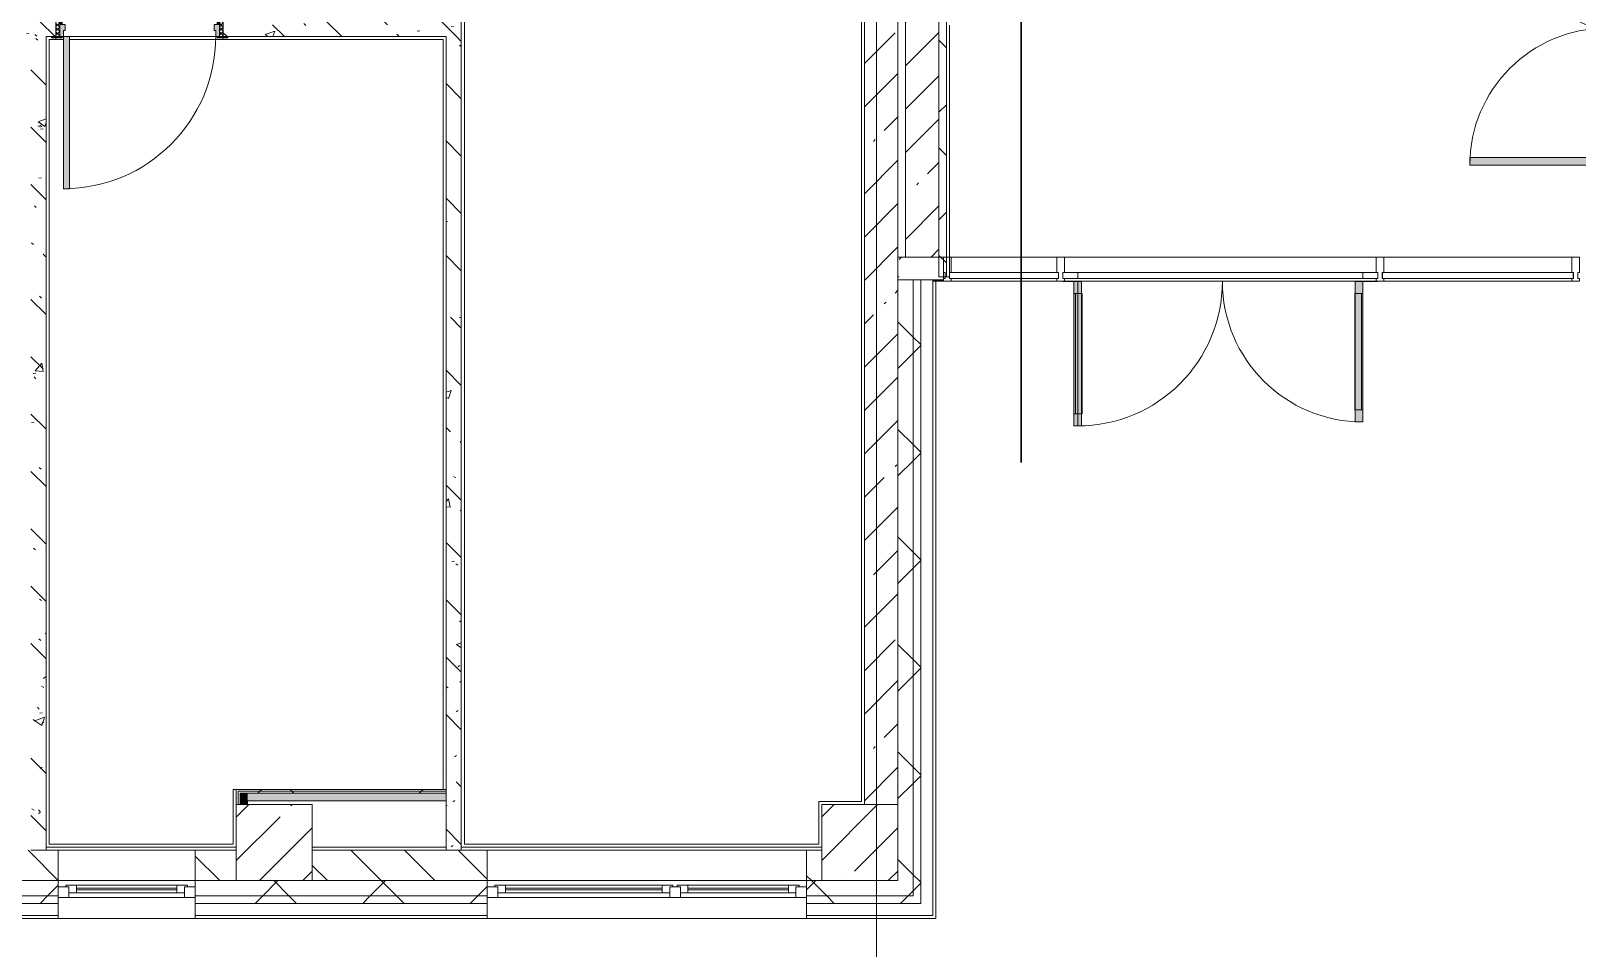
# Model space of a CAD drawing. Header units: millimetres. Extents: x -4185 to 186529, y -8553 to 29097.
# Drawn here: x 138519 to 148684, y 3106 to 9138 of the extents above; entities that cross this region are included whole.
import ezdxf

# ---------------------------------------------------------------- set-up
doc = ezdxf.new("R2010")
doc.units = ezdxf.units.MM
for name, color, linetype, lineweight in [('A-DETL-2', 7, 'Continuous', 30), ('A-GLAZ-2', 7, 'Continuous', 5), ('A-GLAZ-CURT-2', 7, 'Continuous', 5), ('A-GLAZ-CWMG-2', 7, 'Continuous', 5), ('A-WALL', 7, 'Continuous', 9), ('A-WALL-2', 7, 'Continuous', 5), ('I-WALL-3', 7, 'Continuous', 5), ('S-COLS-2', 7, 'Continuous', 5), ('Оси', 7, 'Continuous', 9)]:
    doc.layers.add(name, color=color, linetype=linetype, lineweight=lineweight)
for name, color, linetype, lineweight, true_color in [('A-DETL-GENF-6', 7, 'Continuous', 5, 0xaaaaaa), ('A-DETL-GENF-7', 7, 'Continuous', 5, 0xe2e2e2), ('A-DOOR-3', 7, 'Continuous', 5, 0xaaaaaa), ('A-DOOR-4', 7, 'Continuous', 5, 0xe2e2e2), ('A-DOOR-FRAM-2', 7, 'Continuous', 5, 0xe2e2e2), ('A-DOOR-FRAM-3', 7, 'Continuous', 5, 0xaaaaaa), ('A-FLOR-1', 7, 'Continuous', 5, 0xaaaaaa), ('I-WALL-1', 7, 'Continuous', 5, 0xe7e7e7), ('I-WALL-2', 7, 'Continuous', 9, 0xe7e7e7), ('I-WALL-5', 7, 'Continuous', 5, 0x787878)]:
    doc.layers.add(name, color=color, linetype=linetype, lineweight=lineweight, true_color=true_color)
pattern_1 = [(45, (59518.7, 0), (-353.5534, 353.5534), []), (135, (59518.7, 0), (-353.5534, -353.5534), [])]
pattern_2 = [(45, (59518.7, 0), (-285.1231, 285.1231), []), (45, (59803.8, 0), (-285.1231, 285.1231), [504.031, -100.806, 16.764, -84.042])]
pattern_3 = [(135, (59518.7, 0), (-377.1708, -377.1708), [533.4, -88.9, 17.78, -88.9]), (135, (59518.7, 376.94), (-377.1708, -377.1708), []), (50, (59518.7, 0), (637.6445, -55.7866), [66.675, -733.425]), (355, (59518.7, 0), (-123.3494, 668.699), [53.34, -586.74]), (100.451, (59571.8, -4.65), (514.299, 612.908), [56.665, -623.315]), (46.184, (59518.7, 177.8), (948.7764, -147.15), [100.012, -1100.137]), (96.636, (59597.7, 165.5), (830.909, 865.997), [84.998, -934.973]), (351.184, (59518.7, 177.8), (830.918, 865.988), [80.01, -880.11]), (21, (59607.6, 133.35), (530.6506, -357.9283), [66.675, -733.425]), (326, (59607.6, 133.35), (216.308, 644.6585), [53.34, -586.74]), (71.451, (59651.8, 103.5), (746.9596, 286.7243), [56.665, -623.315]), (37.5, (59518.68, 0), (10.81053, 295.9426), [16.764, -562.864, 16.764, -578.866, -588.962]), (37.5, (59518.68, 0), (10.81053, 295.9426), [-1175.258, 16.764, -572.198]), (7.5, (59518.68, 0), (233.8692, 350.6318), [16.764, -322.834, 16.764, -549.529, -224.472]), (7.5, (59518.68, 0), (233.8692, 350.6318), [-905.891, 16.764, -207.708]), (327.5, (59320.43, 0), (474.5678, -20.0513), [16.764, -205.486, 16.764, -676.656, -920.115]), (327.5, (59320.43, 0), (474.5678, -20.0513), [-915.67, 16.764, -903.351]), (317.5, (59231.53, 0), (518.4522, 88.9934), [16.764, -272.161, 16.764, -443.738, -653.415]), (317.5, (59231.53, 0), (518.4522, 88.9934), [-749.427, 16.764, -636.651])]
pattern_4 = [(45, (59518.7, 0), (-530.33, 530.33), []), (135, (59518.7, 0), (-530.33, -530.33), [])]

# ---------------------------------------------------------------- blocks, each defined once
blk = doc.blocks.new('BSC_Колонна _Прямоугольная - 500х500-V156-1_10_1_птичка')
at = {"layer": 'S-COLS-2'}
h = blk.add_hatch(dxfattribs=at)
h.set_pattern_fill('FP_104', color=256, style=0, pattern_type=2)
h.set_pattern_definition([(45, (-80600, -3800), (-285.1231, 285.1231), []), (45, (-80314.88, -3800), (-285.1231, 285.1231), [504.031, -100.806, 16.764, -84.042])])
h.paths.add_polyline_path([(250, -250), (250, 250), (-250, 250), (-250, -250), (141, -250)])
for p, q in [((250, 250), (-250, 250)), ((-250, 250), (-250, -250)), ((250, -250), (250, 250)), ((-250, -250), (250, -250))]:
    blk.add_line(p, q, dxfattribs=at)
blk = doc.blocks.new('110_Дверь_СКБ_1Ст_Внутренняя1 - Д-4 _л_ 1100x2100h_су мгн-33293497-1_10_1_птичка')
at = {"layer": 'A-DOOR-3'}
h = blk.add_hatch(dxfattribs=at)
h.set_pattern_fill('FP_123', color=256, style=0, pattern_type=2)
h.set_pattern_definition([(135, (1751.41, 114.685), (-14.14214, -14.14214), []), (225, (1751.41, 114.685), (14.14214, -14.14214), [])])
h.paths.add_polyline_path([(537.5, 50), (537.5, -50), (562.5, -50), (562.5, 50)])
at = {"layer": 'A-DOOR-4'}
h = blk.add_hatch(color=256, dxfattribs=at)
h.paths.add_polyline_path([(537.5, 50), (512.5, 50), (512.5, 10), (502.5, 10), (502.5, -30), (537.5, -30)])
h.paths.add_polyline_path([(-512.5, 50), (-507.1, -30), (-477.5, -30), (-477.5, 10), (-487.5, 10), (-487.5, 50), (-497.5, 50)])
at = {"layer": 'A-DOOR-FRAM-2'}
for points in [[(472.5, 1050), (472.5, 50), (512.5, 50), (512.5, 1050)], [(-506.7, 58), (-567.5, 58), (-567.5, 50), (-497.5, 50), (-497.5, 58)], [(542.5, 58), (522.5, 58), (522.5, 50), (592.5, 50), (592.5, 58), (562.5, 58)], [(-522.3, -50), (-567.5, -50), (-567.5, -58), (-497.5, -58), (-497.5, -50), (-512.5, -50)], [(-497.5, -30), (-512.5, -30), (-512.5, -50), (-497.5, -50)], [(537.5, -30), (522.5, -30), (522.5, -50), (537.5, -50)], [(522.5, -50), (522.5, -58), (592.5, -58), (592.5, -50), (537.5, -50)]]:
    blk.add_hatch(color=256, dxfattribs=at).paths.add_polyline_path(points)
at = {"layer": 'A-DOOR-FRAM-3'}
h = blk.add_hatch(dxfattribs=at)
h.set_pattern_fill('FP_124', color=256, style=0, pattern_type=2)
h.set_pattern_definition([(45, (-371.384, 114.685), (-14.1421, 14.1421), []), (135, (-371.384, 114.685), (-14.1421, -14.1421), [])])
h.paths.add_polyline_path([(-537.5, 50), (-537.5, -50), (-512.5, -50), (-512.5, 50)])
at = {"layer": 'A-DOOR-3'}
for p, q in [((512.5, 1050), (472.5, 1050)), ((472.5, 1050), (472.5, 50)), ((512.5, 50), (512.5, 1050)), ((472.5, 50), (512.5, 50))]:
    blk.add_line(p, q, dxfattribs=at)
blk.add_arc((512.5, 50), 1000, 90, 180, dxfattribs=at)
at = {"layer": 'A-DOOR-FRAM-3'}
for p, q in [((-497.5, 58), (-567.5, 58)), ((-567.5, 58), (-567.5, 50)), ((-567.5, 50), (-497.5, 50)), ((-512.5, 50), (-537.5, 50)), ((-537.5, 50), (-537.5, -50)), ((-487.5, 50), (-512.5, 50)), ((-512.5, 50), (-512.5, -30)), ((-512.5, -50), (-512.5, 50)), ((-497.5, 50), (-512.5, 50)), ((-512.5, 50), (-512.5, 49)), ((-512.5, 49), (-497.5, 49)), ((-497.5, 50), (-497.5, 58)), ((-497.5, 49), (-497.5, 50)), ((-487.5, 10), (-487.5, 50)), ((-477.5, 10), (-487.5, 10)), ((-477.5, -30), (-477.5, 10)), ((512.5, 10), (502.5, 10)), ((502.5, 10), (502.5, -30)), ((512.5, 50), (512.5, 10)), ((537.5, 50), (512.5, 50)), ((592.5, 58), (522.5, 58)), ((522.5, 58), (522.5, 50)), ((537.5, 50), (522.5, 50)), ((522.5, 50), (522.5, 49)), ((522.5, 50), (592.5, 50)), ((522.5, 49), (537.5, 49)), ((537.5, -30), (537.5, 50)), ((562.5, 50), (537.5, 50)), ((537.5, 50), (537.5, -50)), ((537.5, 49), (537.5, 50)), ((562.5, -50), (562.5, 50)), ((592.5, 50), (592.5, 58)), ((-497.5, -50), (-567.5, -50)), ((-567.5, -50), (-567.5, -58)), ((-567.5, -58), (-497.5, -58)), ((-537.5, -50), (-512.5, -50)), ((-512.5, -30), (-477.5, -30)), ((-497.5, -30), (-512.5, -30)), ((-512.5, -30), (-512.5, -50)), ((-512.5, -50), (-497.5, -50)), ((-497.5, -50), (-497.5, -30)), ((-497.5, -58), (-497.5, -50)), ((502.5, -30), (537.5, -30)), ((537.5, -30), (522.5, -30)), ((522.5, -30), (522.5, -50)), ((522.5, -50), (537.5, -50)), ((592.5, -50), (522.5, -50)), ((522.5, -50), (522.5, -58)), ((522.5, -58), (592.5, -58)), ((537.5, -50), (537.5, -30)), ((537.5, -50), (562.5, -50)), ((592.5, -58), (592.5, -50))]:
    blk.add_line(p, q, dxfattribs=at)
blk = doc.blocks.new('110_Дверь_СКБ_2Ст - Д-2а_п_ Из коридора на лестницу-32215424-1_10_1_птичка')
at = {"layer": 'A-DOOR-4'}
for points in [[(-638, 229), (-638, 125), (-588, 125), (-588, 1025), (-638, 1025), (-638, 235)], [(612, 125), (662, 131), (662, 525), (612, 525), (612, 134)], [(698, -125), (712, -125), (712, 45), (698, 45), (698, -50)]]:
    blk.add_hatch(color=256, dxfattribs=at).paths.add_polyline_path(points)
h = blk.add_hatch(color=256, dxfattribs=at)
h.paths.add_polyline_path([(-688, 45), (-628, 45), (-628, 75), (-638, 75), (-638, 125), (-688, 120)])
h.paths.add_polyline_path([(652, 57), (658, 45), (712, 45), (712, 125), (662, 125), (662, 75), (652, 75), (652, 65)])
at = {"layer": 'A-DOOR-FRAM-2'}
for points in [[(-742, 125), (-672, 125), (-672, 133), (-742, 133)], [(698, 133), (698, 125), (768, 125), (768, 133), (712, 133)], [(-688, -125), (-672, -125), (-672, 45), (-688, 45)], [(-742, -133), (-672, -133), (-672, -125), (-742, -125)], [(698, -133), (768, -133), (768, -125), (698, -125)]]:
    blk.add_hatch(color=256, dxfattribs=at).paths.add_polyline_path(points)
at = {"layer": 'A-DOOR-3'}
for p, q in [((-638, 1025), (-638, 125)), ((-588, 1025), (-638, 1025)), ((-588, 125), (-588, 1025)), ((662, 525), (612, 525)), ((612, 525), (612, 125)), ((662, 125), (662, 525)), ((-638, 125), (-588, 125)), ((612, 125), (662, 125))]:
    blk.add_line(p, q, dxfattribs=at)
for centre, radius, start, end in [((-638, 125), 900, 0, 90), ((662, 125), 400, 90, 180)]:
    blk.add_arc(centre, radius, start, end, dxfattribs=at)
at = {"layer": 'A-DOOR-FRAM-3'}
for p, q in [((-672, 133), (-742, 133)), ((-742, 133), (-742, 125)), ((-742, 125), (-672, 125)), ((-638, 125), (-688, 125)), ((-688, 125), (-688, 45)), ((-672, 125), (-672, 133)), ((-638, 75), (-638, 125)), ((662, 125), (662, 75)), ((712, 125), (662, 125)), ((768, 133), (698, 133)), ((698, 133), (698, 125)), ((698, 125), (768, 125)), ((712, 45), (712, 125)), ((768, 125), (768, 133)), ((-688, 45), (-628, 45)), ((-672, 45), (-688, 45)), ((-688, 45), (-688, -125)), ((-672, -125), (-672, 45)), ((-628, 75), (-638, 75)), ((-628, 45), (-628, 75)), ((662, 75), (652, 75)), ((652, 75), (652, 45)), ((652, 45), (712, 45)), ((712, 45), (698, 45)), ((698, 45), (698, -125)), ((712, -125), (712, 45)), ((-672, -125), (-742, -125)), ((-742, -125), (-742, -133)), ((-742, -133), (-672, -133)), ((-688, -125), (-672, -125)), ((-672, -133), (-672, -125)), ((698, -125), (712, -125)), ((768, -125), (698, -125)), ((698, -125), (698, -133)), ((698, -133), (768, -133)), ((768, -133), (768, -125))]:
    blk.add_line(p, q, dxfattribs=at)
blk = doc.blocks.new('Системная панель - Стекло - 40мм-24251897-1_10_1_птичка')
at = {"layer": 'A-GLAZ-CURT-2'}
h = blk.add_hatch(dxfattribs=at)
h.set_pattern_fill('FP_151', color=256, style=0, pattern_type=2)
h.set_pattern_definition([(45, (-85897.5, -7010), (-1414.214, 1414.214), [1000, -3000]), (45, (-86897.5, -7510), (-1414.214, 1414.214), [3000, -1000]), (45, (-84897.5, -8010), (-1414.214, 1414.214), [1000, -3000])])
h.paths.add_polyline_path([(358, 0), (358, 40), (-358, 35), (-358, 0), (-10, 0)])
for p, q in [((358, 40), (-358, 40)), ((-358, 40), (-358, 0)), ((-358, 0), (358, 0)), ((358, 0), (358, 40))]:
    blk.add_line(p, q, dxfattribs=at)
blk = doc.blocks.new('Прямоугольный импост - Импост структурный с накладкой - 160мм-24251894-1_10_1_птичка')
at = {"layer": 'A-GLAZ-CWMG-2'}
for p, q in [((85745, 7650), (85050, 7650)), ((85745, 7493), (85050, 7493))]:
    blk.add_line(p, q, dxfattribs=at)
blk = doc.blocks.new('Прямоугольный импост - Импост структурный с накладкой - 160мм-22875586-1_10_1_птичка')
at = {"layer": 'A-GLAZ-CWMG-2'}
for p, q in [((-50, 0), (-50, 17)), ((-50, 17), (0, 17)), ((-40, 0), (-50, 0)), ((-40, -40), (-40, 0)), ((0, 0), (-10, 0)), ((-10, 0), (-10, -40)), ((0, 17), (0, 0)), ((-50, -140), (-50, -40)), ((-50, -40), (-40, -40)), ((-10, -40), (0, -40)), ((0, -40), (0, -140)), ((0, -140), (-50, -140))]:
    blk.add_line(p, q, dxfattribs=at)
blk = doc.blocks.new('Системная панель - Стекло - 40мм-24251898-1_10_1_птичка')
at = {"layer": 'A-GLAZ-CURT-2'}
h = blk.add_hatch(dxfattribs=at)
h.set_pattern_fill('FP_152', color=256, style=0, pattern_type=2)
h.set_pattern_definition([(45, (-89012.5, -7010), (-1414.214, 1414.214), [1000, -3000]), (45, (-90012.5, -7510), (-1414.214, 1414.214), [3000, -1000]), (45, (-88012.5, -8010), (-1414.214, 1414.214), [1000, -3000])])
h.paths.add_polyline_path([(628, 0), (628, 40), (-628, 40), (-628, 0), (593, 0)])
for p, q in [((628, 40), (-628, 40)), ((-628, 40), (-628, 0)), ((628, 0), (628, 40)), ((-628, 0), (628, 0))]:
    blk.add_line(p, q, dxfattribs=at)
blk = doc.blocks.new('Прямоугольный импост - Импост структурный с накладкой - 160мм-24251895-1_10_1_птичка')
at = {"layer": 'A-GLAZ-CWMG-2'}
for p, q in [((89130, 7650), (87895, 7650)), ((89130, 7493), (87895, 7493))]:
    blk.add_line(p, q, dxfattribs=at)
blk = doc.blocks.new('Прямоугольный импост - Импост структурный с накладкой - 160мм-18691755-1_10_1_птичка')
at = {"layer": 'A-GLAZ-CWMG-2'}
for p, q in [((-25, 0), (-25, 17)), ((-25, 17), (25, 17)), ((25, 0), (15, 0)), ((15, 0), (15, -40)), ((25, 17), (25, 0)), ((-25, -140), (-25, -40)), ((15, -40), (25, -40)), ((25, -40), (25, -140)), ((25, -140), (-25, -140))]:
    blk.add_line(p, q, dxfattribs=at)
blk = doc.blocks.new('Дверь_Витражная_СКБ_2Ст - ВВ-17-31911620-1_10_1_птичка')
at = {"layer": 'A-DETL-GENF-7'}
for points in [[(-937, -20), (-937, -17), (-963, -20)], [(-913, -970), (-913, -20), (-963, -20), (-963, -970)], [(937, -944), (937, -20), (887, -20), (887, -944)]]:
    blk.add_hatch(color=256, dxfattribs=at).paths.add_polyline_path(points)
at = {"layer": 'A-DETL-GENF-6'}
for p, q in [((-937, -20), (-1035, -20)), ((-1035, -20), (-937, -20)), ((-913, -20), (-963, -20)), ((-963, -970), (-963, -20)), ((-913, -20), (-963, -20)), ((-963, -20), (-963, -970)), ((-963, -100), (-913, -100)), ((-953, -890), (-953, -100)), ((-913, -970), (-913, -20)), ((-913, -970), (-913, -20)), ((-909, -890), (-909, -100)), ((883, -864), (883, -100)), ((887, -20), (937, -20)), ((887, -944), (887, -20)), ((887, -20), (887, -944)), ((937, -20), (887, -20)), ((937, -100), (887, -100)), ((927, -864), (927, -100)), ((937, -944), (937, -20)), ((937, -944), (937, -20)), ((937, -20), (1035, -20)), ((937, -20), (1035, -20)), ((-963, -890), (-913, -890)), ((937, -864), (887, -864)), ((-963, -970), (-913, -970)), ((-963, -970), (-913, -970)), ((937, -944), (887, -944)), ((887, -944), (937, -944))]:
    blk.add_line(p, q, dxfattribs=at)
at = {"layer": 'A-DOOR-3'}
for p, q in [((-1035, 40), (-937, 40)), ((-1035, 0), (-1035, 40)), ((-937, 40), (-937, 0)), ((937, 40), (1035, 40)), ((937, 0), (937, 40)), ((1035, 40), (1035, 0)), ((-937, 0), (-1035, 0)), ((-937, -970), (-937, -20)), ((1035, 0), (937, 0)), ((937, -944), (937, -20))]:
    blk.add_line(p, q, dxfattribs=at)
for centre, radius, start, end in [((-937, -20), 950, 270, 0), ((937, -20), 924, 180, 270)]:
    blk.add_arc(centre, radius, start, end, dxfattribs=at)
blk = doc.blocks.new('Прямоугольный импост - Импост структурный с накладкой - 160мм-20587511-1_10_1_птичка')
at = {"layer": 'A-GLAZ-CWMG-2'}
for p, q in [((87845, 7650), (85795, 7650)), ((87757, 7550), (85883, 7550)), ((87845, 7493), (85795, 7493)), ((87757, 7510), (85883, 7510))]:
    blk.add_line(p, q, dxfattribs=at)
blk = doc.blocks.new('Прямоугольный импост - Импост структурный с накладкой - 160мм-V193-1_10_1_птичка')
at = {"layer": 'A-GLAZ-CWMG-2'}
for p, q in [((-25, 0), (-25, 17)), ((-25, 17), (25, 17)), ((-15, 0), (-25, 0)), ((-15, -40), (-15, 0)), ((25, 17), (25, 0)), ((-25, -140), (-25, -40)), ((-25, -40), (-15, -40)), ((25, -40), (25, -140)), ((25, -140), (-25, -140))]:
    blk.add_line(p, q, dxfattribs=at)
blk = doc.blocks.new('Прямоугольный импост - Импост структурный с накладкой - 160мм-22875598-1_10_1_птичка')
at = {"layer": 'A-GLAZ-CWMG-2'}
for p, q in [((0, 17), (-50, 17)), ((-50, 17), (-50, 0)), ((-50, 0), (-40, 0)), ((-40, 0), (-40, -40)), ((-10, -40), (-10, 0)), ((-10, 0), (0, 0)), ((0, 0), (0, 17)), ((-40, -40), (-50, -40)), ((-50, -40), (-50, -140)), ((0, -40), (-10, -40)), ((0, -140), (0, -40)), ((-50, -140), (0, -140))]:
    blk.add_line(p, q, dxfattribs=at)
blk = doc.blocks.new('120_Окно_СКБ_1Ст - 120_Окно_СКБ_1Ст 900х2500_h_-19906150-1_10_1_птичка')
at = {"layer": 'A-GLAZ-2'}
for p, q in [((-450, -75), (-450, -5)), ((-450, -5), (-380, -5)), ((450, -5), (-450, -5)), ((-380, -75), (-450, -75)), ((-450, -75), (-400, -75)), ((-380, -75), (-400, -75)), ((-400, -75), (-400, -85)), ((-400, -85), (400, -85)), ((400, -85), (-400, -85)), ((-380, -5), (-380, -75)), ((380, -35), (-380, -35)), ((-380, -35), (-380, -75)), ((-330, -85), (-330, -35)), ((-330, -55), (330, -55)), ((330, -65), (-330, -65)), ((330, -85), (330, -35)), ((380, -75), (380, -5)), ((380, -5), (450, -5)), ((380, -75), (380, -35)), ((450, -75), (380, -75)), ((400, -75), (380, -75)), ((400, -75), (450, -75)), ((400, -85), (400, -75)), ((450, -5), (450, -75))]:
    blk.add_line(p, q, dxfattribs=at)
blk = doc.blocks.new('120_Окно_СКБ_2Ст - 120_Окно_СКБ_2Ст 2100х2500 _мал створка СЛЕВА_-19967351-1_10_1_птичка')
at = {"layer": 'A-GLAZ-2'}
for p, q in [((-1050, -75), (-1050, -5)), ((-1050, -5), (-980, -5)), ((1050, -5), (-1050, -5)), ((-980, -75), (-1050, -75)), ((-1050, -75), (-1000, -75)), ((-980, -75), (-1000, -75)), ((-1000, -75), (-1000, -85)), ((-1000, -85), (-200, -85)), ((-200, -85), (-1000, -85)), ((-980, -5), (-980, -75)), ((-220, -35), (-980, -35)), ((-980, -35), (-980, -75)), ((-930, -85), (-930, -35)), ((-930, -55), (-270, -55)), ((-270, -65), (-930, -65)), ((-270, -85), (-270, -35)), ((-220, -75), (-220, -5)), ((-220, -5), (-150, -5)), ((-220, -75), (-220, -35)), ((-150, -75), (-220, -75)), ((-200, -75), (-220, -75)), ((-200, -75), (-170, -75)), ((-200, -85), (-200, -75)), ((-150, -75), (-170, -75)), ((-170, -75), (-170, -85)), ((-170, -85), (1000, -85)), ((1000, -85), (-170, -85)), ((-150, -5), (-150, -75)), ((980, -35), (-150, -35)), ((-150, -35), (-150, -75)), ((-100, -85), (-100, -35)), ((-100, -55), (930, -55)), ((930, -65), (-100, -65)), ((930, -85), (930, -35)), ((980, -75), (980, -5)), ((980, -5), (1050, -5)), ((980, -75), (980, -35)), ((1050, -75), (980, -75)), ((1000, -75), (980, -75)), ((1000, -75), (1050, -75)), ((1000, -85), (1000, -75)), ((1050, -5), (1050, -75))]:
    blk.add_line(p, q, dxfattribs=at)
blk = doc.blocks.new('BSC_Колонна _Прямоугольная - 500х500-V241-1_10_1_птичка')
at = {"layer": 'S-COLS-2'}
h = blk.add_hatch(dxfattribs=at)
h.set_pattern_fill('FP_196', color=256, style=0, pattern_type=2)
h.set_pattern_definition([(45, (-84450, -3800), (-285.1231, 285.1231), []), (45, (-84164.88, -3800), (-285.1231, 285.1231), [504.031, -100.806, 16.764, -84.042])])
h.paths.add_polyline_path([(8, -250), (250, -250), (250, 250), (-250, 250), (-250, -250)])
for p, q in [((250, 250), (-250, 250)), ((-250, 250), (-250, -250)), ((250, -250), (250, 250)), ((-250, -250), (250, -250))]:
    blk.add_line(p, q, dxfattribs=at)

msp = doc.modelspace()

# ---------------------------------------------------------------- hatches: boundary and pattern name
at = {"layer": 'A-WALL-2'}
h = msp.add_hatch(dxfattribs=at)
h.set_pattern_fill('FP_109', color=256, style=0, pattern_type=2)
h.set_pattern_definition(pattern_1)
h.paths.add_polyline_path([(144328.7, 7500), (144518.7, 7500), (144518.7, 7520), (144488.7, 7520), (144488.7, 7650), (144226.7, 7650), (144226.7, 7500), (144318.7, 7500)])
h.paths.add_polyline_path([(148698.7, 7500), (148720.7, 7500), (148720.7, 7650), (148698.7, 7650), (148698.7, 7520)])
h = msp.add_hatch(dxfattribs=at)
h.set_pattern_fill('FP_109', color=256, style=0, pattern_type=2)
h.set_pattern_definition(pattern_1)
h.paths.add_polyline_path([(144218.7, 3550), (144318.7, 3550), (144318.6, 7500), (144226.7, 7500), (144218.7, 7492), (144218.7, 4050)])
h = msp.add_hatch(dxfattribs=at)
h.set_pattern_fill('FP_109', color=256, style=0, pattern_type=2)
h.set_pattern_definition(pattern_1)
h.paths.add_polyline_path([(144328.7, 3450), (144368.7, 3450), (144368.7, 7500), (144318.7, 7500), (144318.7, 3450)])
h = msp.add_hatch(dxfattribs=at)
h.set_pattern_fill('FP_91', color=256, style=0, pattern_type=2)
h.set_pattern_definition([(135, (59518.68, 0), (-176.7767, -176.7767), [])])
h.paths.add_polyline_path([(135611.9, 3550), (136598.7, 3550), (136598.7, 3750), (135498.7, 3750), (135498.7, 3550)])
h.paths.add_polyline_path([(138519.2, 3550), (138699.2, 3550), (138699.2, 3750), (137498.7, 3750), (137498.7, 3550), (138400.3, 3550)])
h.paths.add_polyline_path([(143618.7, 3550), (143718.7, 3550), (143718.7, 3750), (143618.7, 3750), (143618.7, 3554.3)])
h.paths.add_polyline_path([(139599.2, 3550), (139868.7, 3550), (139868.7, 3750), (139599.2, 3750), (139599.2, 3727.7)])
h.paths.add_polyline_path([(141518.7, 3550), (141518.7, 3750), (140368.7, 3750), (140368.7, 3550)])
h = msp.add_hatch(dxfattribs=at)
h.set_pattern_fill('FP_109', color=256, style=0, pattern_type=2)
h.set_pattern_definition(pattern_1)
h.paths.add_polyline_path([(143977.2, 3450), (144318.7, 3450), (144318.7, 3550), (143618.7, 3550), (143618.7, 3450), (143718.7, 3450)])
h.paths.add_polyline_path([(136541.4, 3450), (136598.7, 3455.7), (136598.7, 3550), (135376.7, 3546.3), (135376.7, 3450), (136136.9, 3450)])
h.paths.add_polyline_path([(137498.7, 3450), (138699.2, 3450), (138699.2, 3550), (137498.7, 3550), (137498.7, 3466.9)])
h.paths.add_polyline_path([(140259.3, 3450), (141518.7, 3450), (141518.7, 3550), (139599.2, 3550), (139599.2, 3450)])
h = msp.add_hatch(dxfattribs=at)
h.set_pattern_fill('FP_109', color=256, style=0, pattern_type=2)
h.set_pattern_definition(pattern_1)
h.paths.add_polyline_path([(143618.7, 3400), (144368.7, 3400), (144368.7, 3450), (143618.7, 3450), (143618.7, 3440)])
h.paths.add_polyline_path([(136541.4, 3400), (136598.7, 3400), (136598.7, 3450), (135376.7, 3450), (135376.7, 3400), (135611.9, 3400)])
h.paths.add_polyline_path([(138400.3, 3400), (138699.2, 3400), (138699.2, 3450), (137498.7, 3450), (137498.7, 3400)])
h.paths.add_polyline_path([(139599.2, 3400), (141518.7, 3400), (141518.7, 3450), (139599.2, 3450), (139599.2, 3440)])
at = {"layer": 'I-WALL-1'}
msp.add_hatch(color=256, dxfattribs=at).paths.add_polyline_path([(141248.7, 4075), (141248.7, 4125), (139943.7, 4125), (139943.7, 4075), (140368.7, 4075)])
at = {"layer": 'I-WALL-2'}
msp.add_hatch(color=256, dxfattribs=at).paths.add_polyline_path([(139893.7, 4050), (139943.7, 4050), (139943.7, 4125), (139893.7, 4124.5), (139893.7, 4095.2)])
at = {"layer": 'I-WALL-3'}
h = msp.add_hatch(dxfattribs=at)
h.set_pattern_fill('FP_90', color=256, style=0, pattern_type=2)
h.set_pattern_definition(pattern_2)
h.paths.add_polyline_path([(144488.7, 7650), (144488.7, 11550), (144268.7, 11550), (144268.7, 7650)])
h = msp.add_hatch(dxfattribs=at)
h.set_pattern_fill('FP_90', color=256, style=0, pattern_type=2)
h.set_pattern_definition(pattern_2)
h.paths.add_polyline_path([(144218.7, 4050), (144218.7, 10900), (143998.7, 10900), (143998.7, 4050)])
h = msp.add_hatch(dxfattribs=at)
h.set_pattern_fill('FP_109', color=256, style=0, pattern_type=2)
h.set_pattern_definition(pattern_1)
h.paths.add_polyline_path([(144538.7, 7520), (144538.7, 9195), (144488.7, 9195), (144488.7, 7520)])
h = msp.add_hatch(dxfattribs=at)
h.set_pattern_fill('FP_201', color=256, style=0, pattern_type=2)
h.set_pattern_definition(pattern_4)
h.paths.add_polyline_path([(139943.7, 4137.5), (141248.7, 4137.5), (141248.7, 4150), (139881.2, 4150), (139881.2, 4137.5), (139893.7, 4137.5)])
h = msp.add_hatch(dxfattribs=at)
h.set_pattern_fill('FP_201', color=256, style=0, pattern_type=2)
h.set_pattern_definition(pattern_4)
h.paths.add_polyline_path([(141228.7, 4125), (141248.7, 4125), (141248.7, 4137.5), (139893.7, 4137.5), (139893.7, 4125), (139943.7, 4125)])
at = {"layer": 'I-WALL-5'}
h = msp.add_hatch(dxfattribs=at)
h.set_pattern_fill('FP_120', color=256, style=0, pattern_type=2)
h.set_pattern_definition(pattern_3)
h.paths.add_polyline_path([(138639.2, 9100), (138683.7, 9100), (138683.7, 9200), (138376.7, 9200), (138376.7, 9100), (138619.2, 9100)])
h.paths.add_polyline_path([(135468.7, 9100), (135498.7, 9100), (135498.7, 9200), (135218.7, 9200), (135218.7, 9100), (135238.7, 9100)])
h.paths.add_polyline_path([(140259.3, 9100), (141348.7, 9100), (141348.7, 9200), (139783.7, 9200), (139783.7, 9100), (140148.7, 9100)])
h.paths.add_polyline_path([(136448.7, 9100), (137276.7, 9100), (137276.7, 9200), (136448.7, 9200)])
h = msp.add_hatch(dxfattribs=at)
h.set_pattern_fill('FP_120', color=256, style=0, pattern_type=2)
h.set_pattern_definition(pattern_3)
h.paths.add_polyline_path([(138519.2, 3750), (138619.2, 3750), (138619.2, 9100), (138519.2, 9100), (138519.2, 3762.9)])
h = msp.add_hatch(dxfattribs=at)
h.set_pattern_fill('FP_120', color=256, style=0, pattern_type=2)
h.set_pattern_definition(pattern_3)
h.paths.add_polyline_path([(141248.7, 3750), (141348.7, 3750), (141348.7, 9100), (141248.7, 9100), (141248.7, 3770)])

# ---------------------------------------------------------------- linework, layer by layer
at = {"layer": 'A-DETL-2'}
msp.add_line((145028.7, 10400), (145028.7, 6300), dxfattribs=at)
at = {"layer": 'A-FLOR-1'}
for p, q in [((143978.7, 4070), (143978.7, 10880)), ((141368.7, 9220), (141368.7, 3790)), ((138639.2, 9080), (138639.2, 3790)), ((138639.2, 9080), (138733.7, 9080)), ((138683.7, 9092), (138683.7, 9080)), ((138773.7, 9080), (141228.7, 9080)), ((139783.7, 9080), (139783.7, 9092)), ((141228.7, 4150), (141228.7, 9080)), ((144218.7, 7520), (144226.7, 7520)), ((139848.7, 3790), (139848.7, 4150)), ((139848.7, 4150), (139868.7, 4150)), ((143698.7, 3790), (143698.7, 4070)), ((143698.7, 4070), (143978.7, 4070)), ((138639.2, 3790), (139848.7, 3790)), ((141368.7, 3790), (143698.7, 3790))]:
    msp.add_line(p, q, dxfattribs=at)
at = {"layer": 'A-WALL'}
for p, q in [((144538.7, 7520), (144538.7, 9195)), ((144226.7, 7500), (144518.7, 7500)), ((144318.7, 3450), (144318.7, 7500)), ((144368.7, 3400), (144368.7, 7500)), ((144448.7, 3320), (144448.7, 7500)), ((144448.7, 7497), (144518.7, 7497)), ((144468.7, 7492), (144448.7, 7492)), ((139881.2, 4050), (139881.2, 4137.5)), ((141248.7, 4137.5), (139881.2, 4137.5)), ((139893.7, 4050), (139893.7, 4125)), ((141248.7, 4125), (139893.7, 4125)), ((138519.2, 3750), (138619.2, 3750)), ((141248.7, 3750), (141348.7, 3750)), ((138699.2, 3550), (137498.7, 3550)), ((139868.7, 3550), (139599.2, 3550)), ((141518.7, 3550), (140368.7, 3550)), ((143718.7, 3550), (143618.7, 3550)), ((137498.7, 3450), (138699.2, 3450)), ((137498.7, 3400), (138699.2, 3400)), ((139599.2, 3450), (141518.7, 3450)), ((139599.2, 3400), (141518.7, 3400)), ((143618.7, 3450), (144318.7, 3450)), ((143618.7, 3400), (144368.7, 3400)), ((137498.7, 3320), (138699.2, 3320)), ((139599.2, 3320), (141518.7, 3320)), ((143618.7, 3320), (144448.7, 3320))]:
    msp.add_line(p, q, dxfattribs=at)
at = {"layer": 'A-WALL-2'}
for p, q in [((144518.7, 7650), (144218.7, 7650)), ((144518.7, 7492), (144518.7, 7650)), ((144218.7, 7500), (144226.7, 7500)), ((144468.7, 7492), (144518.7, 7492)), ((144468.7, 3300), (144468.7, 7492)), ((144218.7, 4050), (144218.7, 4050)), ((138619.2, 3750), (139868.7, 3750)), ((138699.2, 3300), (138699.2, 3750)), ((139599.2, 3750), (139599.2, 3300)), ((141248.7, 3750), (140368.7, 3750)), ((141348.7, 3750), (143718.7, 3750)), ((141518.7, 3300), (141518.7, 3750)), ((143618.7, 3750), (143618.7, 3300)), ((135376.7, 3300), (144468.7, 3300))]:
    msp.add_line(p, q, dxfattribs=at)
at = {"layer": 'I-WALL-3'}
for p, q in [((144268.7, 11550), (144268.7, 7650)), ((143998.7, 10900), (143998.7, 4050)), ((144218.7, 4050), (144218.7, 10900)), ((141348.7, 3750), (141348.7, 9200)), ((144488.7, 9245), (144488.7, 7520)), ((144558.7, 7520), (144558.7, 9175)), ((138619.2, 9100), (138653.7, 9100)), ((138619.2, 3750), (138619.2, 9100)), ((139733.7, 9100), (138773.7, 9100)), ((139813.7, 9100), (141248.7, 9100)), ((141248.7, 9100), (141248.7, 3750)), ((144268.7, 7650), (144488.7, 7650)), ((144488.7, 7520), (144558.7, 7520)), ((139868.7, 4150), (139868.7, 4050)), ((141248.7, 4150), (139868.7, 4150)), ((139943.7, 4050), (139943.7, 4075)), ((139943.7, 4075), (141248.7, 4075)), ((138619.2, 3770), (139868.7, 3770)), ((140368.7, 3770), (141248.7, 3770)), ((141348.7, 3770), (143718.7, 3770)), ((139599.2, 3550), (138699.2, 3550)), ((143618.7, 3550), (141518.7, 3550))]:
    msp.add_line(p, q, dxfattribs=at)
at = {"layer": 'Оси'}
msp.add_line((144078.7, -1906.3), (144078.7, 9979), dxfattribs=at)

# ---------------------------------------------------------------- block references
at = {"layer": 'A-DOOR-3'}
for name, p, rotation in [('110_Дверь_СКБ_2Ст - Д-2а_п_ Из коридора на лестницу-32215424-1_10_1_птичка', (149003.7, 8893.6), 90), ('110_Дверь_СКБ_1Ст_Внутренняя1 - Д-4 _л_ 1100x2100h_су мгн-33293497-1_10_1_птичка', (139246.2, 9150), 180)]:
    msp.add_blockref(name, p, dxfattribs=dict(at, rotation=rotation))
msp.add_blockref('Дверь_Витражная_СКБ_2Ст - ВВ-17-31911620-1_10_1_птичка', (146338.7, 7510), dxfattribs=at)
at = {"layer": 'A-GLAZ-2', "rotation": 180}
for name, p in [('120_Окно_СКБ_1Ст - 120_Окно_СКБ_1Ст 900х2500_h_-19906150-1_10_1_птичка', (139149.2, 3435)), ('120_Окно_СКБ_2Ст - 120_Окно_СКБ_2Ст 2100х2500 _мал створка СЛЕВА_-19967351-1_10_1_птичка', (142568.7, 3435))]:
    msp.add_blockref(name, p, dxfattribs=at)
at = {"layer": 'A-GLAZ-CURT-2'}
for name, p in [('Системная панель - Стекло - 40мм-24251897-1_10_1_птичка', (144916.2, 7510)), ('Системная панель - Стекло - 40мм-24251898-1_10_1_птичка', (148031.2, 7510))]:
    msp.add_blockref(name, p, dxfattribs=at)
at = {"layer": 'A-GLAZ-CWMG-2', "rotation": 180}
msp.add_blockref('Прямоугольный импост - Импост структурный с накладкой - 160мм-22875598-1_10_1_птичка', (144518.7, 7510), dxfattribs=at)
at = {"layer": 'A-GLAZ-CWMG-2'}
for name in ['Прямоугольный импост - Импост структурный с накладкой - 160мм-24251894-1_10_1_птичка', 'Прямоугольный импост - Импост структурный с накладкой - 160мм-20587511-1_10_1_птичка', 'Прямоугольный импост - Импост структурный с накладкой - 160мм-24251895-1_10_1_птичка']:
    msp.add_blockref(name, (59518.7, 0), dxfattribs=at)
at = {"layer": 'A-GLAZ-CWMG-2', "extrusion": (0, 0, -1), "rotation": 180}
for name, p in [('Прямоугольный импост - Импост структурный с накладкой - 160мм-V193-1_10_1_птичка', (-145288.7, 7510)), ('Прямоугольный импост - Импост структурный с накладкой - 160мм-18691755-1_10_1_птичка', (-147388.7, 7510)), ('Прямоугольный импост - Импост структурный с накладкой - 160мм-22875586-1_10_1_птичка', (-148698.7, 7510))]:
    msp.add_blockref(name, p, dxfattribs=at)
at = {"layer": 'S-COLS-2'}
for name, p in [('BSC_Колонна _Прямоугольная - 500х500-V156-1_10_1_птичка', (140118.7, 3800)), ('BSC_Колонна _Прямоугольная - 500х500-V241-1_10_1_птичка', (143968.7, 3800))]:
    msp.add_blockref(name, p, dxfattribs=at)

doc.saveas('drawing.dxf')
